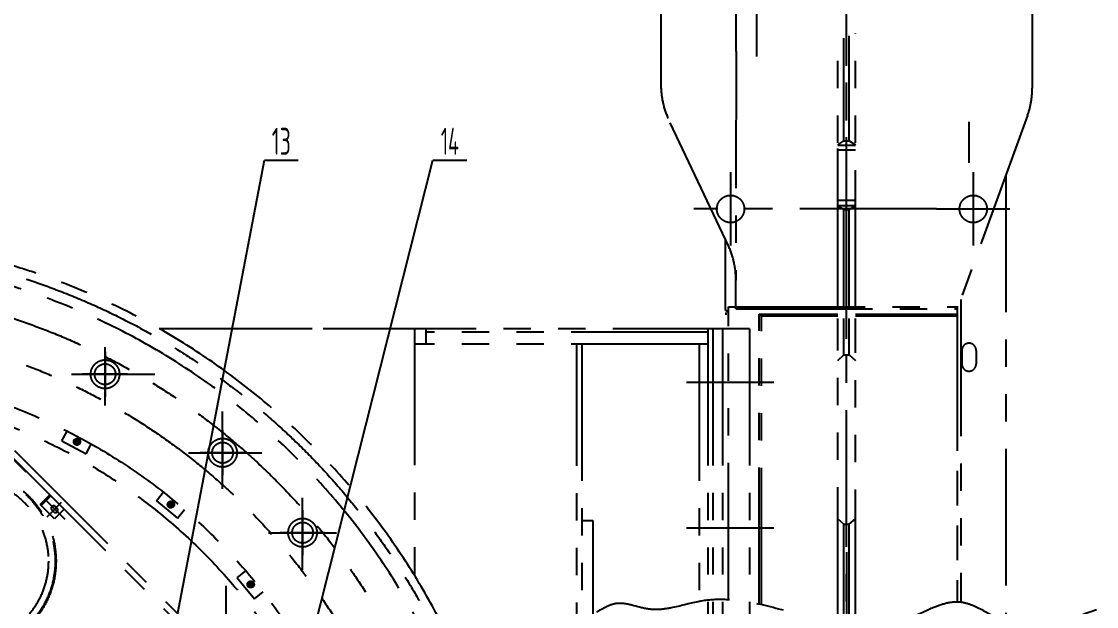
# Model space of a CAD drawing. Header units: millimetres. Extents: x 0 to 16800, y -463 to 11880.
# Drawn here: x 8334 to 12268, y 7340 to 9481 of the extents above; entities that cross this region are included whole.
import ezdxf
from ezdxf.enums import TextEntityAlignment as Align

# ---------------------------------------------------------------- set-up
doc = ezdxf.new("R2010")
doc.units = ezdxf.units.MM
doc.header["$LTSCALE"] = 400
doc.linetypes.add('K', pattern=[2.5, 1.25, -0.25, 0.25, -0.25, 0.25, -0.25])
for name, color, linetype in [('02', 1, 'Continuous'), ('07', 6, 'K'), ('11', 3, 'Continuous')]:
    doc.layers.add(name, color=color, linetype=linetype)
doc.styles.get("Standard").update_dxf_attribs({"font": 'isocp', "width": 0.707, "bigfont": 'intecad.shx'})

# ---------------------------------------------------------------- blocks, each defined once
blk = doc.blocks.new('fesfewr')
at = {"layer": '07', "color": 6, "linetype": 'K'}
for p, q in [((39052.9, 9495.5), (39987.4, 9495.5)), ((41212.9, 9495), (39053.7, 9495)), ((39987.4, 9495.5), (39987.4, 8591.7)), ((40030.4, 9438), (40030.4, 9495)), ((41060.4, 9483), (40030.4, 9483)), ((41060.4, 9495), (41060.4, 7228)), ((41078.7, 9495), (41078.7, 4929.7)), ((41114.2, 9495), (41114.2, 4929.7)), ((41212.9, 9495), (41212.9, 4929.7)), ((38855, 9214.5), (38855, 9427.8)), ((38855, 9411.1), (38855, 9246)), ((41060.4, 9438), (39987.4, 9438)), ((40581.3, 4993), (40581.3, 9438)), ((40599.3, 9438), (40599.3, 7245.4)), ((41029.4, 9438), (41029.4, 7247)), ((38731.9, 9328.5), (39037, 9328.5)), ((38937.5, 9328.5), (38772.4, 9328.5)), ((41301.9, 9298.4), (40982, 9298.4)), ((39284.9, 8909.3), (39284.9, 9192.3)), ((38697.3, 9084.7), (38716.2, 9120)), ((38751.1, 9089.2), (38744.8, 9084.3)), ((38746.6, 9067.9), (38757.4, 9093.8)), ((38758.5, 9086.1), (38751.1, 9089.2)), ((39284.9, 9123.8), (39284.9, 8958.7)), ((39571.7, 8000.9), (38524.2, 9048.4)), ((38697.3, 9084.7), (38785.5, 9037.6)), ((38739.2, 9086.6), (38765.5, 9075.7)), ((38744.8, 9084.3), (38745.8, 9076.4)), ((38745.8, 9076.4), (38753.2, 9073.3)), ((38753.2, 9073.3), (38759.5, 9078.2)), ((38759.5, 9078.2), (38758.5, 9086.1)), ((38785.5, 9037.6), (38804.4, 9072.8)), ((38505.7, 9031.1), (38564.9, 8971.9)), ((38507.5, 9032.9), (38566.7, 8973.6)), ((39565.2, 7974.9), (38507.9, 9032.2)), ((39159.9, 9041.2), (39428.3, 9041.2)), ((39367.5, 9041.2), (39202.4, 9041.2)), ((38566.7, 8973.6), (38564.9, 8971.9)), ((39042.7, 8865.7), (39068.1, 8896.7)), ((38652.5, 8887.6), (38617.2, 8852.2)), ((38670.2, 8799.2), (38617.2, 8852.2)), ((38656.7, 8883.3), (38621.4, 8848)), ((38638.8, 8865.9), (38707.2, 8797.5)), ((38694.2, 8858.5), (38641.6, 8805.9)), ((39042.7, 8865.7), (39120, 8802.3)), ((39084.1, 8859.4), (39107.8, 8843.6)), ((39087.8, 8839.6), (39103.3, 8862.9)), ((39089.1, 8856.1), (39088.6, 8848.1)), ((39096.3, 8859.6), (39089.1, 8856.1)), ((39103, 8855.2), (39096.3, 8859.6)), ((39102.4, 8847.2), (39103, 8855.2)), ((39577.7, 8611.1), (39577.7, 8875.8)), ((38660.3, 8831.7), (38667.4, 8824.6)), ((38705.5, 8834.5), (38670.2, 8799.2)), ((38673, 8844.4), (38680.1, 8837.4)), ((39088.6, 8848.1), (39095.3, 8843.6)), ((39095.3, 8843.6), (39102.4, 8847.2)), ((39120, 8802.3), (39145.4, 8833.2)), ((39577.7, 8831.1), (39577.7, 8666)), ((40599.3, 8793), (40640.3, 8793)), ((40640.3, 8793), (40640.3, 7285)), ((39452.5, 8748.5), (39701.6, 8748.5)), ((39660.2, 8748.5), (39495.1, 8748.5)), ((41301.9, 8765), (40982, 8765)), ((39338.7, 8583.6), (39369.6, 8609)), ((39338.7, 8583.6), (39402.1, 8506.3)), ((39296.4, 8554.2), (39296.4, 8222.1)), ((39376, 8559.4), (39400, 8559.4)), ((39377.8, 8549.2), (39397.6, 8569)), ((39378.1, 8569.3), (39398.2, 8549.2)), ((39382.4, 8565.1), (39380.3, 8557.3)), ((39380.3, 8557.3), (39385.9, 8551.7)), ((39390.1, 8567.1), (39382.4, 8565.1)), ((39385.9, 8551.7), (39393.7, 8553.7)), ((39388, 8571.4), (39388, 8547.4)), ((39395.7, 8561.5), (39390.1, 8567.1)), ((39393.7, 8553.7), (39395.7, 8561.5)), ((39402.1, 8506.3), (39433, 8531.7))]:
    blk.add_line(p, q, dxfattribs=at)
for centre, radius in [((37758.4, 7222), 2583.9), ((37758.4, 7222), 2432), ((37758.4, 7222), 2286), ((38855, 9328.5), 52.5), ((38855, 9328.5), 38), ((38855, 9328.5), 38), ((37758.4, 7222), 2126), ((37758.4, 7222), 2057.4), ((38752.2, 9081.2), 12), ((38752.2, 9081.2), 8), ((39284.9, 9041.2), 52.5), ((39284.9, 9041.2), 38), ((39284.9, 9041.2), 38), ((38342.4, 8644.5), 333), ((38342.4, 8644.5), 330), ((38342.4, 8644.5), 305), ((39095.8, 8851.6), 12), ((39095.8, 8851.6), 8), ((39577.7, 8748.5), 52.5), ((39577.7, 8748.5), 38), ((39577.7, 8748.5), 38), ((39388, 8559.4), 12), ((39388, 8559.4), 8), ((39388, 8559.4), 7.2)]:
    blk.add_circle(centre, radius, dxfattribs=at)
for centre, radius, start, end in [((37758.4, 7222), 2616.2, 277.9098, 74.9011), ((37758.4, 7222), 2543.4, 278.7382, 81.2618), ((38666.6, 8838.1), 9, 45, 225), ((38673.7, 8831), 9, 225, 45), ((39388, 8559.4), 9, 10, 280)]:
    blk.add_arc(centre, radius, start, end, dxfattribs=at)

msp = doc.modelspace()

# ---------------------------------------------------------------- linework, layer by layer
at = {"layer": '02', "ltscale": 2}
for p, q in [((8695.46, 6209.97), (9223.12, 8972.8)), ((9127.66, 6163.32), (9839.83, 8972.8)), ((9223.12, 8972.8), (9347.12, 8972.8)), ((9839.83, 8972.8), (9963.83, 8972.8))]:
    msp.add_line(p, q, dxfattribs=at)
at = {"layer": '07', "color": 6, "linetype": 'K'}
for p, q in [((11353.45, 8319), (11353.45, 10625.26)), ((11353.45, 2558.15), (11353.45, 10130.81)), ((10948.95, 9371.26), (10948.95, 9724.82)), ((11024.95, 9353.38), (11024.95, 9724.82)), ((10673.95, 9698.23), (10673.95, 9250.07)), ((12032.95, 9698.23), (12032.95, 9237.05)), ((11321.45, 8436.76), (11321.45, 9410.32)), ((11343.45, 9043.72), (11343.45, 9419.59)), ((11363.45, 9043.72), (11363.45, 9428.19)), ((11385.45, 8436.76), (11385.45, 9437.73)), ((10948.95, 9371.26), (10948.45, 8534.32)), ((10922.34, 8657.8), (10700.06, 9126.6)), ((12016.05, 9136.95), (11758.45, 8428.82)), ((11801.45, 8963.64), (11801.45, 9114.01)), ((11321.45, 9030.09), (11343.45, 9043.72)), ((11321.45, 9028.81), (11385.45, 9028.81)), ((11321.45, 8792.91), (11321.45, 9015.54)), ((11385.45, 9010.25), (11321.45, 9010.25)), ((11343.45, 9043.72), (11363.45, 9043.72)), ((11363.45, 9043.72), (11385.45, 9030.09)), ((10928.95, 8929.17), (10928.95, 8660.47)), ((11816.95, 8929.17), (11816.95, 8660.47)), ((11935.95, 8916.75), (11935.95, 7283.91)), ((11385.45, 8825.92), (11321.45, 8825.92)), ((11682.6, 8794.82), (10794.6, 8794.82)), ((11321.45, 8807.37), (11385.45, 8807.37)), ((11321.45, 8806.09), (11343.45, 8792.46)), ((11343.45, 8792.46), (11363.45, 8792.46)), ((11343.45, 8436.76), (11343.45, 8792.46)), ((11363.45, 8792.46), (11385.45, 8806.09)), ((11363.45, 8436.76), (11363.45, 8792.46)), ((11682.6, 8794.82), (11951.3, 8794.82)), ((10910.95, 8423.87), (10910.95, 8681.75)), ((10948.45, 8428.82), (10948.45, 8534.32)), ((11770.95, 8463.18), (11770.95, 7356.48)), ((10916.65, 8420.58), (10910.95, 8423.87)), ((10921.65, 8436.76), (11761.2, 8436.76)), ((10921.65, 7365.58), (10921.65, 8436.76)), ((10948.45, 8428.82), (11758.45, 8428.82)), ((11757.95, 8436.76), (11757.95, 7357.29)), ((10911.65, 8416.1), (10911.65, 8407.12)), ((11033.95, 8409.82), (11321.45, 8409.82)), ((11033.95, 7349.02), (11033.95, 8409.82)), ((11041.88, 8401.89), (11033.95, 8409.82)), ((11321.45, 8401.89), (11041.88, 8401.89)), ((11041.88, 7347.25), (11041.88, 8401.89)), ((11321.45, 7276.83), (11321.45, 8393.82)), ((11343.45, 8260.82), (11343.45, 8393.82)), ((11363.45, 8260.82), (11363.45, 8393.82)), ((11385.45, 8409.82), (11757.95, 8409.82)), ((11757.95, 8401.89), (11385.45, 8401.89)), ((11385.45, 7268.33), (11385.45, 8393.82)), ((11757.95, 8409.82), (11757.95, 7357.29)), ((11775.45, 8277.32), (11775.45, 8227.32)), ((11827.45, 8277.32), (11827.45, 8227.32)), ((11321.45, 8239.72), (11343.45, 8260.82)), ((11343.45, 8260.82), (11363.45, 8260.82)), ((11363.45, 8260.82), (11385.45, 8239.72)), ((11321.45, 7660.31), (11343.45, 7640.82)), ((11343.45, 7273.23), (11343.45, 7640.82)), ((11343.45, 7640.82), (11363.45, 7640.82)), ((11363.45, 7640.82), (11385.45, 7660.31)), ((11363.45, 7270.55), (11363.45, 7640.82)), ((11353.45, 7538.43), (11353.45, 6923.41))]:
    msp.add_line(p, q, dxfattribs=at)
for centre in [(10928.95, 8794.82), (11816.95, 8794.82)]:
    msp.add_circle(centre, 50, dxfattribs=at)
for centre, radius, start, end in [((10978.95, 9250.07), 305, 180, 203.88098), ((11727.95, 9237.05), 305, 340.83928, 0), ((10643.45, 8534.32), 305, 0, 23.88098), ((10911.65, 8411.92), 10, 0, 60), ((11801.45, 8277.32), 26, 0, 180), ((11801.45, 8227.32), 26, 180, 0)]:
    msp.add_arc(centre, radius, start, end, dxfattribs=at)
msp.add_spline([(10438.95, 7319.56), (10511.43, 7351.83), (10625.04, 7331.97), (10823.03, 7360.95), (11145.12, 7320.49), (11558.21, 7287.54), (11770.95, 7356.48), (11935.95, 7283.91), (12267.95, 7329.37)], degree=3, dxfattribs=at)

# ---------------------------------------------------------------- block references
at = {"ltscale": 2}
msp.add_blockref('fesfewr', (-30214.92, -1138.65), dxfattribs=at)

# ---------------------------------------------------------------- texts
at = {"layer": '11', "ltscale": 2}
for s, width, p, p2 in [('13', 0.647779, (9250.12, 8992.8), (9320.11, 8992.8)), ('14', 0.578769, (9868.89, 8992.8), (9934.78, 8992.8))]:
    msp.add_text(s, height=98.995, dxfattribs=dict(at, width=width)).set_placement(p, p2, align=Align.FIT)

doc.saveas('drawing.dxf')
